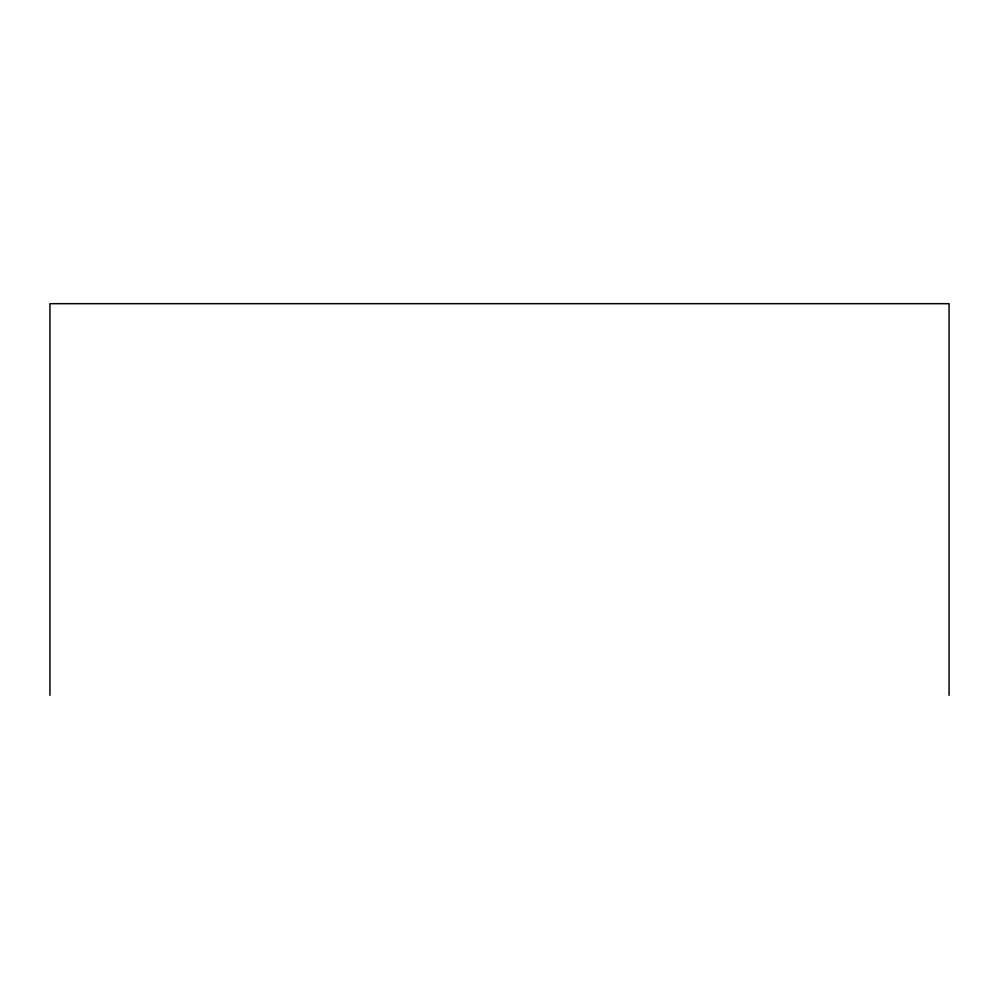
<?xml version="1.0" encoding="UTF-8"?>
<svg xmlns="http://www.w3.org/2000/svg" width="999" height="999" viewBox="0 0 999 999"><rect width="100%" height="100%" fill="white"/><g stroke="black" fill="none" stroke-linecap="round" stroke-linejoin="round"><path stroke-width="1.5" d="M949.05 695.329L949.05 303.671L49.95 303.671L49.95 695.329"/></g></svg>
